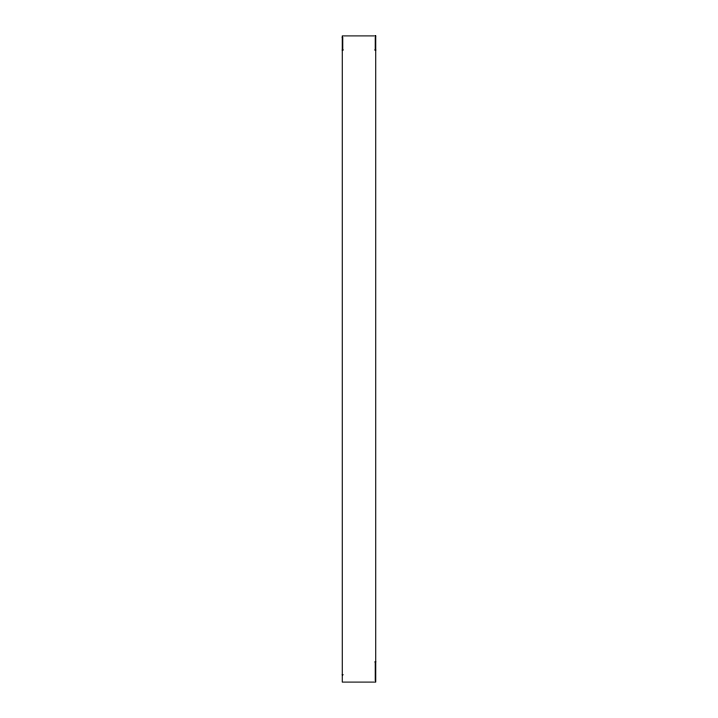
<?xml version="1.0" encoding="UTF-8"?>
<svg xmlns="http://www.w3.org/2000/svg" width="718" height="718" viewBox="0 0 718 718"><rect width="100%" height="100%" fill="white"/><g stroke="black" fill="none" stroke-linecap="round" stroke-linejoin="round"><path stroke-width="1.08" d="M342.271 37.309L342.746 37.309L342.746 50.036M342.271 50.036L343.213 50.036M374.787 50.036L375.729 50.036M374.787 661.843L375.729 661.843M342.271 674.794L343.213 674.794M375.254 37.309L375.254 50.036M375.254 662.31L375.254 680.691M375.729 35.9L342.271 35.9L342.271 682.1L375.729 682.1L375.729 35.9"/></g></svg>
